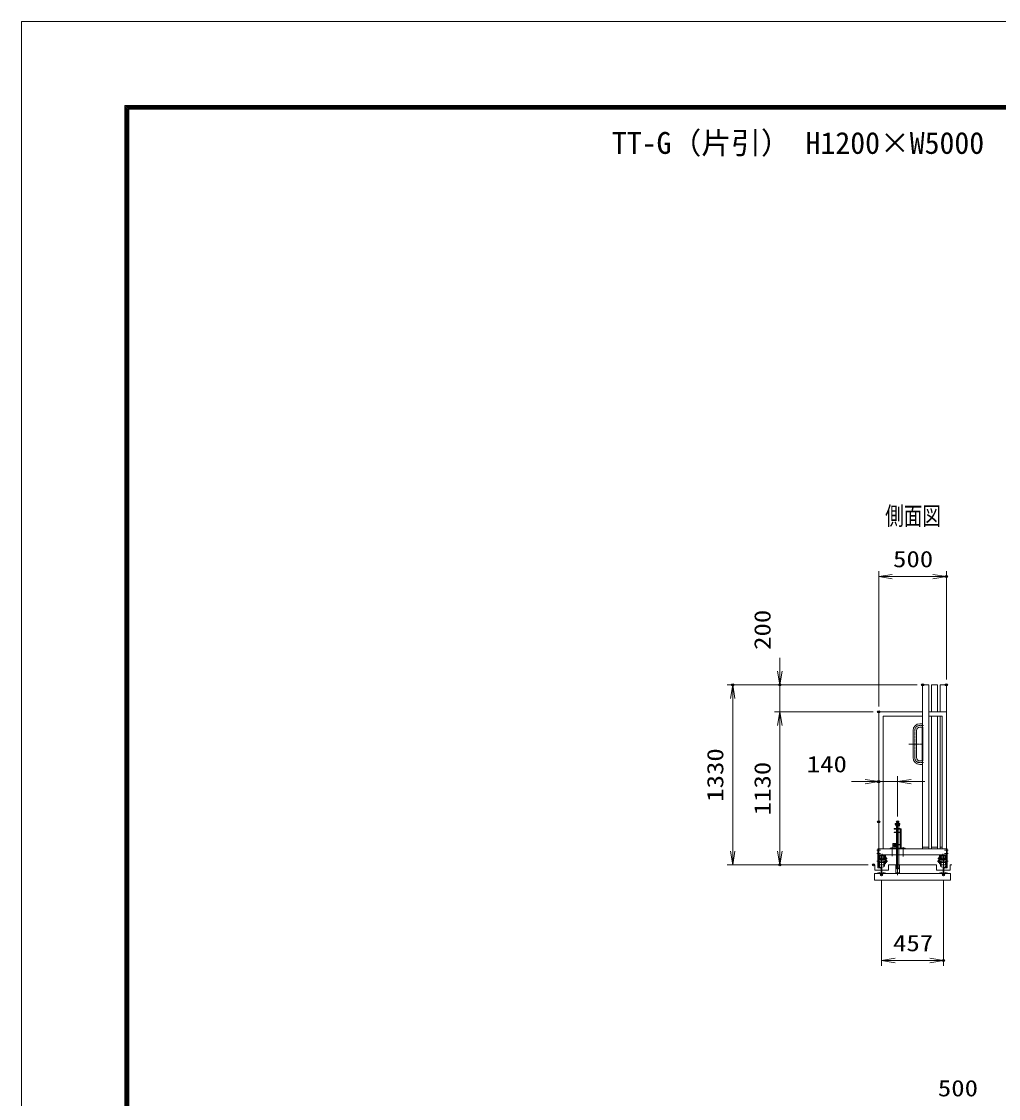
# Model space of a CAD drawing. Units: millimetres at full size. Extents: x -11880 to 11880, y -8400 to 8400.
# Drawn here: x -11880 to -4661, y 441 to 8400 of the extents above; entities that cross this region are included whole.
import ezdxf
from ezdxf.enums import TextEntityAlignment as Align

# ---------------------------------------------------------------- set-up
doc = ezdxf.new("R2010")
doc.units = ezdxf.units.MM
doc.header["$LTSCALE"] = 30
doc.header["$PDMODE"] = 32
doc.header["$PDSIZE"] = 15
for name, pattern in [('USER1', [10.7, 5, -2.5, 0.7, -2.5]), ('USER2', [2.7, 2, -0.7]), ('USER3', [9, 6, -0.75, 1.5, -0.75])]:
    doc.linetypes.add(name, pattern=pattern)
for name, color, linetype, lineweight in [('0-0_D-TTL', 7, 'Continuous', 18), ('0-2_外形線', 7, 'Continuous', 18), ('0-3_寸法線', 3, 'Continuous', 18), ('0-4_0', 7, 'Continuous', 18), ('0-8_軸線', 6, 'USER1', 18), ('0-9_01', 4, 'Continuous', 18), ('0-A_隠れ線', 4, 'USER2', 18), ('0-B_輪郭線1', 14, 'Continuous', 30)]:
    doc.layers.add(name, color=color, linetype=linetype, lineweight=lineweight)
for name, color, linetype in [('0-1_文字', 254, 'Continuous'), ('0-5_DEFPOINTS', 7, 'Continuous'), ('0-7_文字3', 254, 'Continuous')]:
    doc.layers.add(name, color=color, linetype=linetype)
doc.styles.add('ＭＳ ゴシック', font='')
doc.styles.get('ＭＳ ゴシック').set_extended_font_data('MS Gothic')

# ---------------------------------------------------------------- blocks, each defined once
blk = doc.blocks.new('4897456')
at = {"layer": '0-2_外形線'}
for p, q in [((-375, 3000), (-375, -3000)), ((375, 3000), (375, -3000)), ((1125, 4500), (1755, 4500)), ((1125, 3750), (1755, 3750)), ((1755, 4500), (1755, 3750)), ((1125, -3750), (1755, -3750)), ((1125, -4500), (1755, -4500)), ((1755, -3750), (1755, -4500))]:
    blk.add_line(p, q, dxfattribs=at)
for centre, radius, start, end in [((1125, 3000), 1500, 90, 180), ((1125, 3000), 750, 90, 180), ((1125, -3000), 1500, 180, 270), ((1125, -3000), 750, 180, 270)]:
    blk.add_arc(centre, radius, start, end, dxfattribs=at)
at = {"layer": '0-8_軸線', "linetype": 'USER3'}
for p, q in [((0, 3000), (0, -3000)), ((1125, 4125), (1912.5, 4125)), ((-1322.9, 0), (1755, 0)), ((1125, -4125), (1912.5, -4125))]:
    blk.add_line(p, q, dxfattribs=at)
for centre, start, end in [((1125, 3000), 90, 180), ((1125, -3000), 180, 270)]:
    blk.add_arc(centre, 1125, start, end, dxfattribs=at)
at = {"layer": '0-B_輪郭線1'}
blk.add_line((1755, 3750), (1755, -3750), dxfattribs=at)
blk = doc.blocks.new('_OPEN')
at = {"layer": '0-4_0'}
blk.add_line((0, 0), (-30, 0), dxfattribs=at)
blk.add_lwpolyline([(-30, 5), (0, 0), (-30, -5)], dxfattribs=at)

msp = doc.modelspace()

# ---------------------------------------------------------------- linework, layer by layer
at = {"layer": '0-0_D-TTL'}
for points in [[(-11879.6, -8399.67), (11880.4, -8399.67), (11880.4, 8400.33), (-11879.6, 8400.33)], [(-11115.88, 7779.76), (11116.69, 7779.76), (11116.69, -7777.38), (-11115.88, -7777.38)], [(-11108.81, 7772.69), (11109.62, 7772.69), (11109.62, -7770.31), (-11108.81, -7770.31)], [(-11101.74, 7765.62), (11102.55, 7765.62), (11102.55, -7763.24), (-11101.74, -7763.24)], [(-11094.67, 7758.55), (11095.47, 7758.55), (11095.47, -7756.17), (-11094.67, -7756.17)], [(-11087.6, 7751.48), (11088.4, 7751.48), (11088.4, -7749.09), (-11087.6, -7749.09)]]:
    msp.add_lwpolyline(points, close=True, dxfattribs=at)
at = {"layer": '0-2_外形線'}
for p, q in [((-5175.9, 3498.01), (-5220.9, 3498.01)), ((-5220.9, 2286.01), (-5220.9, 3498.01)), ((-5175.9, 2286.01), (-5175.9, 3498.01)), ((-5110.9, 3498.01), (-5155.9, 3498.01)), ((-5155.9, 3298.01), (-5155.9, 3498.01)), ((-5110.9, 3298.01), (-5110.9, 3498.01)), ((-5045.9, 3498.01), (-5090.9, 3498.01)), ((-5090.9, 3298.01), (-5090.9, 3498.01)), ((-5045.9, 2241.01), (-5045.9, 3498.01)), ((-5545.9, 3298.01), (-5220.9, 3298.01)), ((-5545.9, 2286.01), (-5545.9, 3298.01)), ((-5513.9, 3266.01), (-5513.9, 2286.01)), ((-5220.9, 3266.01), (-5513.9, 3266.01)), ((-5175.9, 3298.01), (-5045.9, 3298.01)), ((-5155.9, 2286.01), (-5155.9, 3266.01)), ((-5110.9, 2286.01), (-5110.9, 3266.01)), ((-5090.9, 2286.01), (-5090.9, 3266.01)), ((-5385.9, 2432.01), (-5430.9, 2432.01)), ((-5430.9, 2406.01), (-5430.9, 2409.01)), ((-5430.9, 2409.01), (-5384.9, 2409.01)), ((-5430.9, 2406.01), (-5396.4, 2406.01)), ((-5419.9, 2456.01), (-5419.9, 2466.01)), ((-5419.9, 2456.01), (-5391.9, 2456.01)), ((-5415.4, 2436.01), (-5415.4, 2456.01)), ((-5415.4, 2432.01), (-5415.4, 2409.01)), ((-5415.4, 2319.01), (-5415.4, 2406.01)), ((-5396.4, 2456.01), (-5396.4, 2436.01)), ((-5396.4, 2432.01), (-5396.4, 2409.01)), ((-5396.4, 2406.01), (-5396.4, 2319.01)), ((-5396.4, 2406.01), (-5384.9, 2406.01)), ((-5391.9, 2456.01), (-5391.9, 2466.01)), ((-5384.9, 2431.01), (-5384.9, 2290.01)), ((-5380.9, 2431.01), (-5380.9, 2290.01)), ((-5440.4, 2306.01), (-5440.4, 2326.01)), ((-5415.4, 2326.01), (-5440.4, 2326.01)), ((-5430.9, 2319.01), (-5433.4, 2319.01)), ((-5430.9, 2316.01), (-5430.9, 2319.01)), ((-5430.9, 2319.01), (-5384.9, 2319.01)), ((-5430.9, 2316.01), (-5384.9, 2316.01)), ((-5415.4, 2316.01), (-5415.4, 2168.01)), ((-5396.4, 2316.01), (-5396.4, 2168.01)), ((-5550.9, 2286.01), (-5040.9, 2286.01)), ((-5550.9, 2286.01), (-5550.9, 2146.36)), ((-5545.9, 2150.34), (-5545.9, 2286.01)), ((-5545.9, 2236.01), (-5495.9, 2236.01)), ((-5540.9, 2231.01), (-5540.9, 2236.01)), ((-5540.9, 2231.01), (-5500.9, 2231.01)), ((-5540.9, 2203.86), (-5540.9, 2231.01)), ((-5501.9, 2229.01), (-5507.4, 2229.01)), ((-5507.4, 2220.01), (-5507.4, 2229.01)), ((-5501.9, 2207.61), (-5501.9, 2229.01)), ((-5500.9, 2231.01), (-5500.9, 2236.01)), ((-5500.9, 2203.86), (-5500.9, 2231.01)), ((-5495.9, 2176.01), (-5495.9, 2241.01)), ((-5440.4, 2306.01), (-5440.4, 2302.01)), ((-5440.4, 2302.01), (-5415.4, 2302.01)), ((-5220.9, 2298.01), (-5175.9, 2298.01)), ((-5155.9, 2298.01), (-5110.9, 2298.01)), ((-5095.9, 2176.01), (-5095.9, 2241.01)), ((-5045.9, 2236.01), (-5095.9, 2236.01)), ((-5077.9, 2298.01), (-5090.9, 2298.01)), ((-5090.9, 2231.01), (-5090.9, 2236.01)), ((-5050.9, 2231.01), (-5090.9, 2231.01)), ((-5090.9, 2203.86), (-5090.9, 2231.01)), ((-5089.9, 2229.01), (-5084.4, 2229.01)), ((-5089.9, 2207.61), (-5089.9, 2229.01)), ((-5084.4, 2220.01), (-5084.4, 2229.01)), ((-5050.9, 2231.01), (-5050.9, 2236.01)), ((-5050.9, 2203.86), (-5050.9, 2231.01)), ((-5045.9, 2150.34), (-5045.9, 2286.01)), ((-5040.9, 2286.01), (-5040.9, 2146.36)), ((-5495.9, 2204.01), (-5545.9, 2204.01)), ((-5540.9, 2176.01), (-5545.9, 2176.01)), ((-5534.9, 2207.61), (-5540.9, 2207.61)), ((-5540.9, 2204.61), (-5534.9, 2204.61)), ((-5540.9, 2176.01), (-5540.9, 2194.01)), ((-5507.4, 2220.01), (-5539.9, 2220.01)), ((-5539.9, 2207.61), (-5539.9, 2220.01)), ((-5534.9, 2212.51), (-5539.9, 2212.51)), ((-5539.9, 2168.01), (-5539.9, 2194.01)), ((-5539.9, 2168.01), (-5507.4, 2168.01)), ((-5539.9, 2154.09), (-5539.9, 2161.61)), ((-5539.9, 2154.09), (-5527.25, 2151.17)), ((-5527.4, 2114.12), (-5527.4, 2151.17)), ((-5516.9, 2208.01), (-5525.9, 2208.01)), ((-5521.4, 2151.2), (-5508.4, 2154.2)), ((-5521.4, 2114.12), (-5521.4, 2151.2)), ((-5508.4, 2154.2), (-5508.4, 2161.61)), ((-5507.9, 2212.51), (-5501.9, 2212.51)), ((-5507.9, 2207.61), (-5500.9, 2207.61)), ((-5507.9, 2204.61), (-5500.9, 2204.61)), ((-5507.4, 2159.01), (-5507.4, 2194.01)), ((-5507.4, 2159.01), (-5501.9, 2159.01)), ((-5501.9, 2159.01), (-5501.9, 2194.01)), ((-5500.9, 2176.01), (-5500.9, 2194.01)), ((-5495.9, 2176.01), (-5500.9, 2176.01)), ((-5495.9, 2224.01), (-5489.9, 2224.01)), ((-5489.9, 2199.01), (-5495.9, 2199.01)), ((-5486.9, 2184.01), (-5495.9, 2184.01)), ((-5489.9, 2224.01), (-5489.9, 2199.01)), ((-5486.9, 2204.01), (-5489.9, 2204.01)), ((-5486.9, 2204.01), (-5486.9, 2184.01)), ((-5118.4, 2168.01), (-5473.4, 2168.01)), ((-5104.9, 2204.01), (-5104.9, 2184.01)), ((-5104.9, 2204.01), (-5101.9, 2204.01)), ((-5104.9, 2184.01), (-5095.9, 2184.01)), ((-5101.9, 2224.01), (-5101.9, 2199.01)), ((-5095.9, 2224.01), (-5101.9, 2224.01)), ((-5101.9, 2199.01), (-5095.9, 2199.01)), ((-5095.9, 2204.01), (-5045.9, 2204.01)), ((-5095.9, 2176.01), (-5090.9, 2176.01)), ((-5083.9, 2207.61), (-5090.9, 2207.61)), ((-5083.9, 2204.61), (-5090.9, 2204.61)), ((-5090.9, 2176.01), (-5090.9, 2194.01)), ((-5083.9, 2212.51), (-5089.9, 2212.51)), ((-5089.9, 2159.01), (-5089.9, 2194.01)), ((-5084.4, 2159.01), (-5089.9, 2159.01)), ((-5084.4, 2220.01), (-5051.9, 2220.01)), ((-5084.4, 2159.01), (-5084.4, 2194.01)), ((-5051.9, 2168.01), (-5084.4, 2168.01)), ((-5083.4, 2154.2), (-5083.4, 2161.61)), ((-5070.4, 2151.2), (-5083.4, 2154.2)), ((-5074.9, 2208.01), (-5065.9, 2208.01)), ((-5070.4, 2114.12), (-5070.4, 2151.2)), ((-5051.9, 2154.09), (-5064.55, 2151.17)), ((-5064.4, 2114.12), (-5064.4, 2151.17)), ((-5056.9, 2212.51), (-5051.9, 2212.51)), ((-5056.9, 2207.61), (-5050.9, 2207.61)), ((-5050.9, 2204.61), (-5056.9, 2204.61)), ((-5051.9, 2207.61), (-5051.9, 2220.01)), ((-5051.9, 2168.01), (-5051.9, 2194.01)), ((-5051.9, 2154.09), (-5051.9, 2161.61)), ((-5050.9, 2176.01), (-5050.9, 2194.01)), ((-5050.9, 2176.01), (-5045.9, 2176.01)), ((-5015.9, 2104.51), (-5575.9, 2104.51)), ((-5575.9, 2054.51), (-5575.9, 2104.51)), ((-5556.4, 2107.42), (-5527.4, 2114.12)), ((-5556.4, 2104.51), (-5556.4, 2107.42)), ((-5550.9, 2146.36), (-5532.41, 2142.09)), ((-5521.4, 2114.12), (-5492.4, 2107.42)), ((-5492.4, 2107.42), (-5492.4, 2104.51)), ((-5070.4, 2114.12), (-5099.4, 2107.42)), ((-5099.4, 2107.42), (-5099.4, 2104.51)), ((-5035.4, 2107.42), (-5064.4, 2114.12)), ((-5040.9, 2146.36), (-5059.39, 2142.09)), ((-5035.4, 2104.51), (-5035.4, 2107.42)), ((-5015.9, 2054.51), (-5015.9, 2104.51)), ((-5575.9, 2054.51), (-5015.9, 2054.51))]:
    msp.add_line(p, q, dxfattribs=at)
for points in [[(-5175.9, 3266.01), (-5077.9, 3266.01), (-5077.9, 2286.01)], [(-5430.9, 2432.01), (-5430.9, 2436.01), (-5385.9, 2436.01)], [(-5415.4, 2309.01), (-5433.4, 2309.01), (-5433.4, 2319.01)], [(-5545.9, 2286.01), (-5545.9, 2241.01), (-5045.9, 2241.01), (-5045.9, 2286.01)], [(-5350.9, 2286.01), (-5350.9, 2290.01), (-5460.9, 2290.01), (-5460.9, 2286.01)], [(-5574.9, 2168.01), (-5574.9, 2128.01), (-5527.4, 2128.01)], [(-5545.9, 2150.34), (-5531.28, 2146.97), (-5532.41, 2142.09)], [(-5534.9, 2203.86), (-5534.9, 2212.51), (-5525.9, 2212.51), (-5525.9, 2203.86)], [(-5521.4, 2128.01), (-5473.4, 2128.01), (-5473.4, 2168.01)], [(-5516.9, 2203.86), (-5516.9, 2212.51), (-5507.9, 2212.51), (-5507.9, 2203.86)], [(-5118.4, 2168.01), (-5118.4, 2128.01), (-5070.4, 2128.01)], [(-5074.9, 2203.86), (-5074.9, 2212.51), (-5083.9, 2212.51), (-5083.9, 2203.86)], [(-5056.9, 2203.86), (-5056.9, 2212.51), (-5065.9, 2212.51), (-5065.9, 2203.86)], [(-5064.4, 2128.01), (-5016.9, 2128.01), (-5016.9, 2168.01)], [(-5045.9, 2150.34), (-5060.51, 2146.97), (-5059.39, 2142.09)]]:
    msp.add_lwpolyline(points, dxfattribs=at)
msp.add_lwpolyline([(-5423.4, 2473.01), (-5423.4, 2466.01), (-5388.4, 2466.01), (-5388.4, 2473.01)], close=True, dxfattribs=at)
for centre, radius, start, end in [((-5385.9, 2431.01), 5, 0, 90), ((-5385.9, 2431.01), 1, 0, 90), ((-5533.5, 2161.61), 6.4, 90, 180), ((-5514.8, 2161.61), 6.4, 0, 90), ((-5077, 2161.61), 6.4, 90, 180), ((-5058.3, 2161.61), 6.4, 0, 90)]:
    msp.add_arc(centre, radius, start, end, dxfattribs=at)
at = {"layer": '0-3_寸法線'}
for p, q in [((-5545.9, 3338.01), (-5545.9, 4338.01)), ((-5545.9, 4298.01), (-5045.9, 4298.01)), ((-5045.9, 3538.01), (-5045.9, 4338.01)), ((-6275.65, 3598.01), (-6275.65, 3698.01)), ((-5260.9, 3498.01), (-6664.65, 3498.01)), ((-6624.65, 2168.01), (-6624.65, 3498.01)), ((-5260.9, 3498.01), (-6315.65, 3498.01)), ((-6275.65, 3298.01), (-6275.65, 3498.01)), ((-5585.9, 3298.01), (-6315.65, 3298.01)), ((-5585.9, 3298.01), (-6315.65, 3298.01)), ((-6275.65, 3298.01), (-6275.65, 2168.01)), ((-6275.65, 3198.01), (-6275.65, 3098.01)), ((-5545.9, 2526.08), (-5545.9, 2822.58)), ((-5405.9, 2526.08), (-5405.9, 2822.58)), ((-5645.9, 2782.58), (-5745.9, 2782.58)), ((-5405.9, 2782.58), (-5545.9, 2782.58)), ((-5305.9, 2782.58), (-5205.9, 2782.58)), ((-5623.88, 2168.01), (-6664.65, 2168.01)), ((-5623.88, 2168.01), (-6315.65, 2168.01)), ((-5524.4, 2053.22), (-5524.4, 1420.18)), ((-5067.4, 2053.22), (-5067.4, 1420.18)), ((-5524.4, 1460.18), (-5067.4, 1460.18))]:
    msp.add_line(p, q, dxfattribs=at)
at = {"layer": '0-5_DEFPOINTS'}
for p in [(-5045.9, 4298.01), (-6624.65, 3498.01), (-6275.65, 3498.01), (-5220.9, 3498.01), (-5045.9, 3498.01), (-5545.9, 3298.01), (-5545.9, 3298.01), (-5545.9, 2782.58), (-5545.9, 2486.08), (-5405.9, 2486.08), (-6275.65, 2168.01), (-5583.88, 2168.01), (-5524.4, 2093.22), (-5067.4, 2093.22), (-5067.4, 1460.18)]:
    msp.add_point(p, dxfattribs=at)
at = {"layer": '0-8_軸線', "linetype": 'Continuous'}
for p, q in [((-5405.9, 2486.08), (-5405.9, 2197.92)), ((-5445.9, 2298.51), (-5445.9, 2231.6)), ((-5365.9, 2299.43), (-5365.9, 2229.76)), ((-5405.9, 2197.92), (-5405.9, 2091.82))]:
    msp.add_line(p, q, dxfattribs=at)
at = {"layer": '0-8_軸線'}
for p, q in [((-5560.02, 2251.01), (-5532.62, 2251.01)), ((-5558.54, 2276.01), (-5533.36, 2276.01)), ((-5524.4, 2093.22), (-5524.4, 2241.01)), ((-5520.9, 2229.05), (-5520.9, 2248.06)), ((-5070.9, 2229.05), (-5070.9, 2248.06)), ((-5067.4, 2093.22), (-5067.4, 2241.01)), ((-5031.77, 2251.01), (-5059.18, 2251.01)), ((-5033.25, 2276.01), (-5058.44, 2276.01)), ((-5560.15, 2194.01), (-5478.8, 2194.01)), ((-5503.62, 2214.01), (-5483.62, 2214.01)), ((-5031.64, 2194.01), (-5113, 2194.01)), ((-5088.18, 2214.01), (-5108.17, 2214.01))]:
    msp.add_line(p, q, dxfattribs=at)
at = {"layer": '0-9_01', "color": 7}
for p, q in [((-5574.9, 2168.01), (-5583.88, 2168.01)), ((-5005.44, 2168.01), (-5016.9, 2168.01))]:
    msp.add_line(p, q, dxfattribs=at)
at = {"layer": '0-9_01'}
for p, q in [((-5532.63, 2210.31), (-5534.9, 2210.31)), ((-5532.63, 2206.31), (-5534.9, 2206.31)), ((-5528.16, 2210.31), (-5525.9, 2210.31)), ((-5525.9, 2206.31), (-5528.16, 2206.31)), ((-5514.63, 2210.31), (-5516.9, 2210.31)), ((-5514.63, 2206.31), (-5516.9, 2206.31)), ((-5507.9, 2210.31), (-5510.16, 2210.31)), ((-5507.9, 2206.31), (-5510.16, 2206.31)), ((-5083.9, 2210.31), (-5081.63, 2210.31)), ((-5083.9, 2206.31), (-5081.63, 2206.31)), ((-5077.16, 2210.31), (-5074.9, 2210.31)), ((-5077.16, 2206.31), (-5074.9, 2206.31)), ((-5063.63, 2210.31), (-5065.9, 2210.31)), ((-5065.9, 2206.31), (-5063.63, 2206.31)), ((-5059.16, 2210.31), (-5056.9, 2210.31)), ((-5059.16, 2206.31), (-5056.9, 2206.31))]:
    msp.add_line(p, q, dxfattribs=at)
for centre in [(-5530.4, 2208.31), (-5512.4, 2208.31), (-5079.4, 2208.31), (-5061.4, 2208.31)]:
    msp.add_circle(centre, 3, dxfattribs=at)
at = {"layer": '0-A_隠れ線', "linetype": 'Continuous'}
for p, q in [((-5415.4, 2456.01), (-5415.4, 2461.01)), ((-5396.4, 2461.01), (-5396.4, 2456.01)), ((-5419.5, 2168.01), (-5419.5, 2108.01)), ((-5415.4, 2168.01), (-5415.4, 2153.01)), ((-5412.35, 2139.96), (-5415.4, 2153.01)), ((-5399.44, 2139.96), (-5396.4, 2153.01)), ((-5396.4, 2153.01), (-5396.4, 2168.01)), ((-5392.3, 2108.01), (-5392.3, 2168.01)), ((-5419.5, 2108.01), (-5392.3, 2108.01)), ((-5412.35, 2139.96), (-5409.9, 2138.01)), ((-5409.9, 2138.01), (-5401.9, 2138.01)), ((-5401.9, 2138.01), (-5399.44, 2139.96))]:
    msp.add_line(p, q, dxfattribs=at)
at = {"layer": '0-A_隠れ線'}
for p, q in [((-5495.9, 2184.01), (-5545.9, 2184.01)), ((-5095.9, 2184.01), (-5045.9, 2184.01))]:
    msp.add_line(p, q, dxfattribs=at)
at = {"layer": '0-A_隠れ線', "linetype": 'Continuous'}
msp.add_lwpolyline([(-5396.4, 2461.01), (-5405.9, 2466.01), (-5415.4, 2461.01)], dxfattribs=at)

# ---------------------------------------------------------------- block references
at = {"layer": '0-2_外形線', "xscale": 0.03333333, "yscale": 0.03333333}
msp.add_blockref('4897456', (-5279.4, 3060.51), dxfattribs=at)
at = {"layer": '0-3_寸法線', "xscale": 3.333333, "yscale": 3.333333}
for p, rotation in [((-5545.9, 4298.01), 180), ((-6275.65, 3498.01), 270), ((-6624.65, 3498.01), 90), ((-6275.65, 3298.01), 90), ((-6275.65, 3298.01), 90), ((-5405.9, 2782.58), 180), ((-6624.65, 2168.01), 270), ((-6275.65, 2168.01), 270), ((-5524.4, 1460.18), 180)]:
    msp.add_blockref('_OPEN', p, dxfattribs=dict(at, rotation=rotation))
for p in [(-5045.9, 4298.01), (-5545.9, 2782.58), (-5067.4, 1460.18)]:
    msp.add_blockref('_OPEN', p, dxfattribs=at)

# ---------------------------------------------------------------- texts
at = {"layer": '0-1_文字', "style": 'ＭＳ ゴシック', "width": 0.75}
msp.add_text('側面図', height=134.6, dxfattribs=at).set_placement((-5498.04, 4639.35), align=Align.BOTTOM_LEFT)
at = {"layer": '0-3_寸法線', "color": 254, "style": 'ＭＳ ゴシック', "width": 1.2}
for s, p in [('500', (-5439.9, 4330.69)), ('140', (-6077.38, 2815.26)), ('457', (-5439.9, 1492.87)), ('500', (-5108.68, 420.34))]:
    msp.add_text(s, height=121.2, dxfattribs=at).set_placement(p, align=Align.BOTTOM_LEFT)
for s, p in [('200', (-6308.34, 3756.35)), ('1330', (-6657.34, 2633.81)), ('1130', (-6308.34, 2533.81))]:
    msp.add_text(s, height=121.2, rotation=90, dxfattribs=at).set_placement(p, align=Align.BOTTOM_LEFT)
at = {"layer": '0-7_文字3', "style": 'ＭＳ ゴシック'}
msp.add_text('TT-G（片引） H1200×W5000', height=161.6, dxfattribs=at).set_placement((-7516.99, 7373.81), align=Align.BOTTOM_LEFT)

doc.saveas('drawing.dxf')
